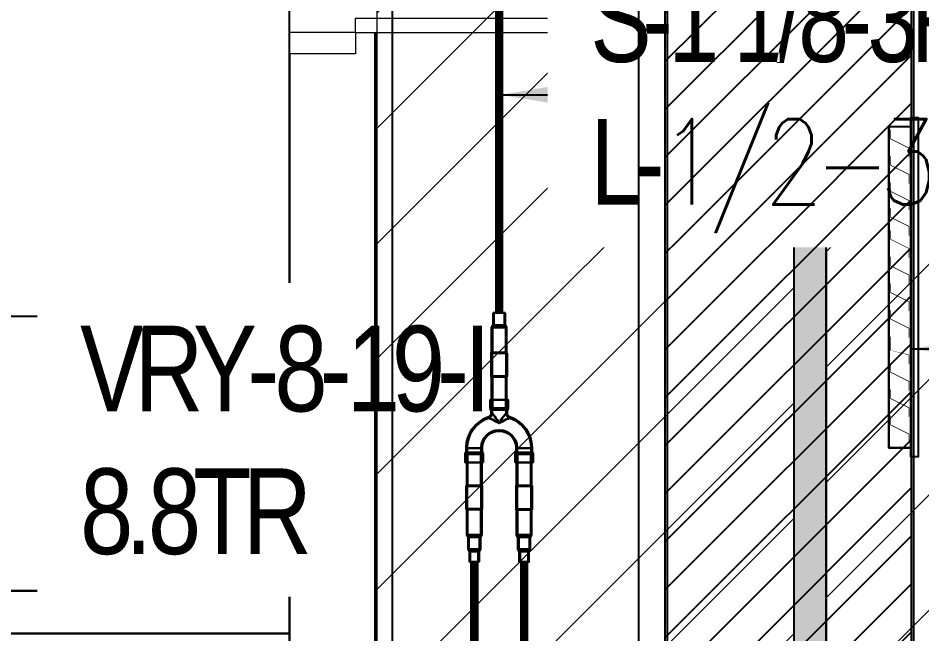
# Model space of a CAD drawing. Header units: millimetres. Extents: x 148480 to 578986, y 39883 to 155062.
# Drawn here: x 248554 to 250666, y 116682 to 118121 of the extents above; entities that cross this region are included whole.
import ezdxf

# ---------------------------------------------------------------- set-up
doc = ezdxf.new("R2010")
doc.units = ezdxf.units.MM
doc.linetypes.add('CONTINOUS', pattern=[0])
for name, color, linetype, lineweight in [('A-DOOR', 31, 'Continuous', 5), ('A-ELE-0.15', 252, 'Continuous', 0), ('I-PART-GYP', 6, 'Continuous', 30), ('KDBS-SIDE THROW GRILLE', 1, 'Continuous', 18), ('M HVAC GRILLE', 6, 'Continuous', 13), ('P-PIPE-IDEN', 7, 'Continuous', 9), ('vrv text', 90, 'Continuous', 30)]:
    doc.layers.add(name, color=color, linetype=linetype, lineweight=lineweight)
for name, color, linetype in [('CONC-WALL', 1, 'Continuous'), ('HATCH', 8, 'Continuous'), ('Hatch 01_UC', 7, 'Continuous'), ('I - MODULAR', 44, 'Continuous'), ('Layer4', 6, 'Continuous'), ('M-HVAC ELLIPTICAL DUCT', 6, 'Continuous'), ('M-HVAC VRV PIPE', 4, 'Continuous'), ('M-HVAC-GRIL', 6, 'Continuous'), ('M-HVAC-SUPP', 4, 'Continuous'), ('M-HVAC-SUPPLY AIR DUCT', 4, 'Continuous'), ('M-HVAC-TEXT', 7, 'Continuous'), ('PCE-HVACTEXT', 7, 'Continuous')]:
    doc.layers.add(name, color=color, linetype=linetype)
doc.layers.add('LinearLight', color=7, linetype='Continuous', lineweight=5, true_color=0xb41f08)
doc.styles.add('Arial_2', font='arial.ttf', dxfattribs={"height": 75})
doc.styles.add('ROMAND', font='romand__.ttf')
doc.styles.add('romans', font='stylu.ttf', dxfattribs={"height": 125})
doc.styles.add('rs', font='romans.shx', dxfattribs={"width": 0.75})
doc.dimstyles.new('GLAZ ALU', dxfattribs={"dimscale": 100, "dimtxt": 2, "dimasz": 1.399999999999999, "dimexe": 0.8, "dimexo": 0.8, "dimgap": 0.75, "dimtad": 1, "dimdec": 0, "dimzin": 0, "dimdsep": 46, "dimtxsty": 'rs', "dimcen": 0.09, "dimclrd": 8, "dimclre": 8, "dimclrt": 2, "dimadec": 0, "dimazin": 0, "dimtfac": 1, "dimtdec": 0, "dimtmove": 0, "dimatfit": 3, "dimfxl": 1, "dimtolj": 1, "dimtzin": 0, "dimarcsym": 0})
doc.dimstyles.new('Vayucon', dxfattribs={"dimtxt": 200, "dimasz": 150, "dimexe": 0, "dimexo": 0, "dimgap": 9e-05, "dimtad": 1, "dimdec": 0, "dimrnd": 5, "dimzin": 0, "dimdsep": 46, "dimtxsty": 'ROMAND', "dimcen": 90, "dimclrd": 42, "dimclre": 8, "dimclrt": 7, "dimadec": 0, "dimazin": 0, "dimtfac": 1, "dimtdec": 0, "dimtofl": 0, "dimtmove": 1, "dimatfit": 0, "dimfxl": 1, "dimtolj": 1, "dimtzin": 0, "dimarcsym": 0})

# ---------------------------------------------------------------- blocks, each defined once
blk = doc.blocks.new('GFC1')
at = {"layer": 'A-DOOR', "color": 8}
for p, q in [((321975.140777654, 119073.309793852), (321975.140777654, 119106.643127185)), ((321975.140777654, 119106.643127185), (322775.140777654, 119106.643127185)), ((322775.140777654, 119073.309793852), (322775.140777654, 119106.643127185)), ((321975.140777654, 119073.309793852), (322775.140777654, 119073.309793852))]:
    blk.add_line(p, q, dxfattribs=at)
at = {"layer": 'A-ELE-0.15', "color": 8}
for p, q in [((321820.9185554316, 119073.309793852), (321820.9185554316, 119023.3097938517)), ((321975.140777654, 119073.309793852), (321820.9185554316, 119073.309793852)), ((321975.140777654, 119073.309793852), (321975.140777654, 119023.3097938517)), ((321975.140777654, 119023.3097938517), (321820.9185554316, 119023.3097938517))]:
    blk.add_line(p, q, dxfattribs=at)
at = {"layer": 'CONC-WALL', "color": 8, "linetype": 'Continuous', "lineweight": 30}
for points in [[(322020.9185554316, 113396.2401322828), (322020.9185554316, 119073.3097938521)], [(321820.9185554316, 119023.3097938519), (321820.9185554316, 113396.2401322828)]]:
    blk.add_lwpolyline(points, dxfattribs=at)
at = {"layer": 'I - MODULAR', "color": 8, "linetype": 'Continuous'}
blk.add_line((321820.9185554316, 119023.3097938518), (321820.9185554315, 120773.3097938516), dxfattribs=at)
blk.add_lwpolyline([(321820.9185554316, 117768.459722596), (315247.4373575149, 117768.459722596), (315247.4373575149, 118409.8906047573), (321820.9185554316, 118409.8906047573)], close=True, dxfattribs=at)
at = {"layer": 'I-PART-GYP', "color": 8, "linetype": 'CONTINOUS'}
blk.add_lwpolyline([(315325.9185554367, 117668.459722596), (321820.9185554316, 117668.459722596), (321820.9185554316, 117768.459722596), (315225.9185554367, 117768.459722596), (315225.9185554367, 117668.459722596)], dxfattribs=at)
blk = doc.blocks.new('celling')
at = {"layer": 'HATCH'}
h = blk.add_hatch(color=8, dxfattribs=at)
h.dxf.hatch_style = 1
edge = h.paths.add_edge_path(flags=16)
edge.add_line((332843.9999085564, 71504.14210833993), (332843.9999085564, 62144.55877500577))
edge.add_ellipse((333593.9999085564, 62144.55877500577), major_axis=(750, 0), ratio=1, start_angle=180.0000000000017, end_angle=270)
edge.add_line((333593.9999085564, 61394.55877500575), (337293.6613668922, 61394.55877500575))
edge.add_ellipse((337293.6613668922, 62144.55877500577), major_axis=(750.0000000000218, 0), ratio=1, start_angle=270.0000000000044, end_angle=359.9999999999984)
edge.add_line((338043.6613668922, 62144.55877500577), (338043.6613668922, 71504.14210833996))
edge.add_ellipse((337293.6613668922, 71504.14210833996), major_axis=(750.0000000000582, 0), ratio=1, start_angle=0, end_angle=89.99999999999555)
edge.add_line((337293.6613668922, 72254.14210833999), (333593.9999085564, 72254.14210833996))
edge.add_ellipse((333593.9999085564, 71504.14210833995), major_axis=(750.0000000000146, 0), ratio=1, start_angle=90, end_angle=179.9999999999989)
edge = h.paths.add_edge_path()
edge.add_line((332768.9999085564, 71504.14210833996), (332768.9999085564, 62144.55877500575))
edge.add_ellipse((333593.9999085563, 62144.55877500574), major_axis=(824.9999999999417, 0), ratio=1, start_angle=180.000000000001, end_angle=269.9999999999959)
edge.add_line((333593.9999085564, 61319.55877500575), (337293.6613668922, 61319.55877500575))
edge.add_ellipse((337293.6613668923, 62144.55877500574), major_axis=(824.9999999999927, 0), ratio=1, start_angle=269.9999999999959, end_angle=360)
edge.add_line((338118.6613668922, 62144.55877500575), (338118.6613668922, 71504.14210833996))
edge.add_ellipse((337293.6613668922, 71504.14210833996), major_axis=(825, 0), ratio=1, start_angle=0, end_angle=90)
edge.add_line((337293.6613668922, 72329.14210833999), (333593.9999085564, 72329.14210833996))
edge.add_ellipse((333593.9999085563, 71504.14210833996), major_axis=(825, 0), ratio=1, start_angle=90, end_angle=180)
at = {"layer": 'Hatch 01_UC', "linetype": 'Continuous', "lineweight": 0, "transparency": 33554597}
h = blk.add_hatch(dxfattribs=at)
h.set_pattern_fill('ANSI31', color=8, scale=60, angle=180)
h.set_pattern_definition([(225, (368922.3389865576, 87872.28083785236), (134.7038418160373, -134.7038418160373), [])])
edge = h.paths.add_edge_path(flags=16)
edge.add_line((332768.9999085564, 71504.14210833996), (332768.9999085564, 62144.55877500575))
edge.add_ellipse((333593.9999085563, 62144.55877500574), major_axis=(824.9999999999417, 0), ratio=1, start_angle=180.000000000001, end_angle=269.9999999999959)
edge.add_line((333593.9999085564, 61319.55877500575), (337293.6613668922, 61319.55877500575))
edge.add_ellipse((337293.6613668923, 62144.55877500574), major_axis=(824.9999999999927, 0), ratio=1, start_angle=269.9999999999959, end_angle=360)
edge.add_line((338118.6613668922, 62144.55877500575), (338118.6613668922, 71504.14210833996))
edge.add_ellipse((337293.6613668922, 71504.14210833996), major_axis=(825, 0), ratio=1, start_angle=0, end_angle=90)
edge.add_line((337293.6613668922, 72329.14210833999), (333593.9999085564, 72329.14210833996))
edge.add_ellipse((333593.9999085563, 71504.14210833996), major_axis=(825, 0), ratio=1, start_angle=90, end_angle=180)
h.paths.add_polyline_path([(338525.9434929665, 73284.14210833953), (331793.9999085555, 73284.14210834046), (331793.9999085565, 66987.35173397203), (331793.9999085565, 60362.05877500576), (338762.7499085601, 60362.05877500576), (338762.7499085601, 60894.55877500575), (339095.2499085601, 60894.55877500575), (339095.2499085601, 69869.14210834005), (338533.9999085592, 69869.14210834005), (338533.9999085592, 70934.14210834005), (339093.6613668871, 70934.14210834005), (339093.6613668871, 73284.14210833999)])
h = blk.add_hatch(dxfattribs=at)
h.set_pattern_fill('ANSI31', color=8, scale=60, angle=180)
h.set_pattern_definition([(225, (-25813.69750138087, -9.313225746154785e-10), (134.7038418160373, -134.7038418160373), [])])
edge = h.paths.add_edge_path(flags=16)
edge.add_line((333093.9999085564, 71504.14210833996), (333093.9999085564, 62144.55877500577))
edge.add_ellipse((333593.9999085564, 62144.55877500576), major_axis=(500, 0), ratio=1, start_angle=180.0000000000017, end_angle=270)
edge.add_line((333593.9999085564, 61644.55877500575), (337293.6613668922, 61644.55877500575))
edge.add_ellipse((337293.6613668922, 62144.55877500576), major_axis=(500.0000000000146, 0), ratio=1, start_angle=270, end_angle=359.9999999999984)
edge.add_line((337793.6613668922, 62144.55877500577), (337793.6613668922, 71504.14210833995))
edge.add_ellipse((337293.6613668922, 71504.14210833995), major_axis=(500, 0), ratio=1, start_angle=1.679332871812737e-12, end_angle=89.99999999999335)
edge.add_line((337293.6613668922, 72004.14210833996), (333593.9999085564, 72004.14210833996))
edge.add_ellipse((333593.9999085564, 71504.14210833995), major_axis=(500.0000000000146, 0), ratio=1, start_angle=90, end_angle=179.9999999999983)
edge = h.paths.add_edge_path()
edge.add_line((332843.9999085564, 71504.14210833993), (332843.9999085564, 62144.55877500577))
edge.add_ellipse((333593.9999085564, 62144.55877500577), major_axis=(750, 0), ratio=1, start_angle=180.0000000000017, end_angle=270)
edge.add_line((333593.9999085564, 61394.55877500575), (337293.6613668922, 61394.55877500575))
edge.add_ellipse((337293.6613668922, 62144.55877500577), major_axis=(750.0000000000218, 0), ratio=1, start_angle=270.0000000000044, end_angle=359.9999999999984)
edge.add_line((338043.6613668922, 62144.55877500577), (338043.6613668922, 71504.14210833996))
edge.add_ellipse((337293.6613668922, 71504.14210833996), major_axis=(750.0000000000582, 0), ratio=1, start_angle=0, end_angle=89.99999999999555)
edge.add_line((337293.6613668922, 72254.14210833999), (333593.9999085564, 72254.14210833996))
edge.add_ellipse((333593.9999085564, 71504.14210833995), major_axis=(750.0000000000146, 0), ratio=1, start_angle=90, end_angle=179.9999999999989)
at = {"layer": 'Hatch 01_UC', "color": 8, "linetype": 'Continuous', "lineweight": 0}
blk.add_lwpolyline([(331793.9999085565, 60362.05877500576), (339095.249908555, 60362.05877500576), (339095.249908555, 73284.14210833906), (331793.9999085565, 73284.14210833906)], close=True, dxfattribs=at)
at = {"layer": 'LinearLight', "color": 8, "const_width": 5}
for points in [[(333593.9999085564, 72329.14210833996, 0.4142135623730951), (332768.9999085564, 71504.14210833996), (332768.9999085564, 62144.55877500575, 0.4142135623730951), (333593.9999085564, 61319.55877500575), (337293.6613668922, 61319.55877500575, 0.4142135623730951), (338118.6613668922, 62144.55877500575), (338118.6613668922, 71504.14210833996, 0.4142135623730945), (337293.6613668922, 72329.14210833999)], [(333593.9999085564, 72254.14210833996, 0.414213562373095), (332843.9999085564, 71504.14210833996), (332843.9999085564, 62144.55877500575, 0.414213562373095), (333593.9999085564, 61394.55877500575), (337293.6613668922, 61394.55877500575, 0.414213562373095), (338043.6613668922, 62144.55877500575), (338043.6613668922, 71504.14210833996, 0.4142135623730943), (337293.6613668922, 72254.14210833999)]]:
    blk.add_lwpolyline(points, format="xyb", close=True, dxfattribs=at)
blk = doc.blocks.new('zw$4E06')
at = {"layer": 'vrv text'}
for points in [[(-121.1292252312414, 47.06646942463703), (-125.1931513256859, 47.06646942463703, 0.2197649561479187), (-200.2095443751896, 8.62520030559972), (-201.287764719862, 7.173793107038364), (-202.5732485997723, 5.515052066883072), (-203.6928794676205, 4.022234345320612), (-204.7710998123512, 2.363493305165321, 0.04281507500681634), (-212.3183609991684, -11.40406435914338), (-213.2306580253062, -13.06280539929867), (-213.9771020394401, -14.88739945157431), (-214.7235460534575, -16.91932734567672), (-215.4699900675332, -18.74399170442484), (-216.0090299333679, -20.61006658617407), (-216.1749532519607, -21.14917675848119), (-216.5481401057332, -21.89555046614259), (-216.7554739474435, -22.43466063844971), (-217.1287311076885, -22.97377081075683), (-217.2945841198089, -23.55429150629789), (-218.414214987657, -25.17155171674676), (-218.7459913182538, -25.54480887716636), (-219.1191781720845, -26.12532957270741), (-219.6997691740398, -26.49858673289418), (-220.2388090398745, -27.03762659872882), (-220.4047323584673, -27.41088375891559), (-220.9852530539501, -27.78407061286271), (-221.5243632263155, -28.32318078516982), (-222.0634030921501, -28.48903379729018), (-222.4366602524533, -28.86229095747694), (-222.9757704247604, -29.23547781119123), (-223.5562911203015, -29.40133082331158)], [(-121.1292252312414, 50.17661766335368), (-123.3684869669378, 50.17661766335368, 0.3095989983483865), (-218.414214987657, -17.66577135981061), (-219.1191781720845, -19.49036541208625)], [(-121.1292252312414, 3.649047491606325), (-124.0735204578377, 3.649047491606325, 0.3920743641438494), (-177.9410179747501, -51.83571023587137), (-178.1483518164605, -53.32859826390631), (-177.9410179747501, -54.61415245058015, 0.3933277735927748), (-124.0735204578377, -110.098910177825), (-121.1292252312414, -110.098910177825)], [(-121.1292252312414, 0.5388992528896779), (-122.6221132593928, 0.5388992528896779), (-123.9075971393031, 0.3730462407693267, 0.3907644680820316), (-174.9967227481538, -51.83578054234385), (-174.9967227481538, -54.61415245058015, 0.3902980400229222), (-123.9075971393031, -106.9887970923446), (-121.1292252312414, -106.9887970923446)], [(-231.4353286378318, -31.64059255900793), (-231.0621417840011, -31.80644557112828, 0.0218444935713863), (-210.120509786706, -47.06689126370475), (-199.6290236797067, -53.32859826390631), (-205.3516908143065, -43.00296516902745)], [(-205.3516205077758, -63.6127505293116), (-199.6290236797067, -53.32859826390631), (-209.9546567745856, -59.75619342993014, 0.03042993373541073), (-231.0620714775287, -74.80923497397453), (-231.4353286378318, -75.01660396903753)], [(-121.1292252312414, -153.682325735921), (-123.1611531252274, -153.682325735921, -0.3081387915915271), (-215.4699197610607, -87.87189976032823), (-216.0090299333679, -86.04727055481635), (-216.17488294543, -85.30082654068246), (-216.5481401057332, -84.92763968696818), (-216.7554739474435, -84.18119567283429), (-217.0871799715678, -83.64208550052717), (-217.2945841198089, -83.1030104814563), (-217.6677709735814, -82.56393546215259), (-218.0409578273539, -81.98334446037188), (-218.414214987657, -81.6101576066576), (-218.7459210117813, -81.07104743411765), (-219.1191781720845, -80.53197241504677), (-219.6996988675673, -80.15875040809624), (-220.2388090398745, -79.78552840114571), (-220.4046620519366, -79.246453381842), (-220.9852530539501, -78.66589753306471), (-221.5243632263155, -78.50000936794095), (-222.0634030921501, -78.12678736099042), (-222.4366602524533, -77.58771234168671, 0.1129156694888799), (-230.1497744513908, -75.18252728739753), (-230.7303654534044, -75.01667427527718), (-231.4353286378318, -75.01667427527718)], [(-121.1292252312414, -156.7924739746377), (-123.3684869669378, -156.7924739746377, -0.3079177843039662), (-218.414214987657, -88.9915306281764), (-219.1191781720845, -87.12545574642718), (-219.1191781720845, -86.58638072712347), (-219.3265120137949, -86.04727055481635), (-219.6997691740398, -85.67404854786582), (-219.865622186102, -85.13497352856211), (-220.2388090398745, -84.76175152161159), (-220.2388090398745, -84.18119567283429), (-220.6120662001777, -83.84945449559018), (-220.9852530539501, -83.47623248840682), (-221.1511060660123, -82.89567663962953), (-221.5243632263155, -82.72978847427294), (-221.897550080088, -82.19071345543489), (-222.2708072403329, -81.81749144825153), (-222.6025132645154, -81.6101576066576), (-222.9757704247604, -81.27841642918065), (-223.3489572785911, -80.9051944219973), (-223.7221441323054, -80.69786058040336), (-224.2612543047289, -80.32463857322), (-224.6345114649739, -79.9514165665023), (-225.2150321604568, -79.78552840114571), (-225.3808851725771, -79.61967538902536), (-225.9199953448842, -79.41230639396235), (-226.5005863468978, -79.246453381842), (-226.832292371022, -79.03911954024807), (-227.4128833730356, -78.66589753306471), (-228.4910334112355, -78.66589753306471), (-228.8642905714805, -78.50000936794095), (-229.4448112669634, -78.3341563558206), (-230.3571082931012, -78.3341563558206), (-230.8962184654665, -78.12678736099042), (-231.4353286378318, -78.12678736099042)]]:
    blk.add_lwpolyline(points, format="xyb", dxfattribs=at)
for points in [[(-178.8535962268361, 28.86186911840923), (-181.0928579624742, 31.22557334322482)], [(-173.006556909706, 32.51112752966583), (-175.2044081222848, 34.75038926536217)], [(-167.1180367630441, 36.03594345157035), (-169.3158879756229, 38.23379466426559)], [(-160.6904064439586, 38.77283453010023), (-163.0541106685996, 41.34387259627692)], [(-153.8895892711589, 41.71712975669652), (-156.2532934957417, 43.91498096939176)], [(-146.715514938056, 43.7490576505661), (-149.0792191626388, 46.32009571697563)], [(-138.960919909412, 45.40779869072139), (-141.5734388054116, 48.14468976925127)], [(-130.542842526047, 46.48594872909598), (-133.4456569229951, 49.43024395569228)], [(-121.7100271527306, 47.06653973087668), (-124.8201753913891, 50.17668796959333)], [(-76.46801116742427, 50.17682858277112), (-76.46801116742427, 53.28697682125494), (-103.6713501652703, 53.28697682125494), (-109.0207601396833, 50.17682858277112), (-121.1295767637203, 50.17682858277112)], [(-102.75898283266, 50.17682858277112), (-108.1083928070148, 47.06668034405448), (-121.1295064571896, 47.06668034405448)], [(-121.1294361507171, 3.483264785958454), (-121.1294361507171, 47.066610037582)], [(-112.1309083783417, 47.066610037582), (-115.2825374466483, 50.17675827606581)], [(-108.1083928070148, 3.483264785958454), (-108.1083928070148, 47.066610037582)], [(-104.7909810331766, 49.05712740845047), (-106.9888322456391, 51.29638914414681)], [(-102.9664572873735, 1.658741040155292), (-102.9664572873735, 48.51808754261583)], [(-102.7591234456631, 47.23253335617483), (-102.7591234456631, 0.1658530121203512)], [(-102.7591234456631, 45.40793930389918), (-102.7591234456631, 2.736891078529879)], [(-76.46801116742427, 0.373116547241807), (-76.46801116742427, 50.17675827606581), (-102.75898283266, 50.17675827606581), (-102.75898283266, 0.373116547241807)], [(-102.7587016067118, 50.17668796959333), (-102.7587016067118, 39.68520186259411)], [(-102.5929892076529, 48.35223453049548), (-4.976223120640498, 48.35223453049548), (-2.571038066351321, 50.01097557065077), (0, 50.01097557065077)], [(0.1658530120039359, 47.23260366241448), (-1.824664358748123, 47.23260366241448), (-4.22977910656482, 45.9470494762063), (-102.5929892076529, 45.9470494762063)], [(-4.22977910656482, 45.9470494762063), (-4.22977910656482, 4.22977910656482), (-102.5929892076529, 4.22977910656482)], [(-102.5929189011804, 1.451407198328525), (-102.5929189011804, 48.35223453049548)], [(-96.49727583216736, 50.17675827606581), (-99.64890490053222, 53.28690651478246)], [(-87.12542059301632, 50.17675827606581), (-90.27704966132296, 53.28690651478246)], [(-77.75356535386527, 50.17675827606581), (-80.90519442217192, 53.28690651478246)], [(-76.46772994147614, 50.17668796959333), (-76.46772994147614, 39.68520186259411)], [(-25.54452765121823, 45.9470494762063), (-33.25764185021399, 45.9470494762063)], [(-1.824594052275643, 47.23260366241448), (-1.824594052275643, 2.736961384769529), (0, 2.736961384769529)], [(151.4842636038084, 48.35230483696796), (72.77713131374912, 48.35230483696796), (70.2060932473978, 50.01104587712325), (-0.9122970261378214, 50.01104587712325)], [(0, 47.23267396911979), (69.66698307509068, 47.23267396911979), (71.8648342876113, 45.94711978267878), (150.7378195897909, 45.94711978267878), (157.9118236164213, 41.55148766399361), (196.1457588936319, 41.55148766399361), (203.3198332267348, 37.69489541137591), (203.3198332267348, 12.68940762593411), (196.1457588936319, 8.45962851936929), (157.9118236164213, 8.45962851936929), (150.7377492833184, 4.2298494130373), (71.86476398108061, 4.2298494130373), (69.66691276856, 2.736961384769529)], [(69.66684246208752, 47.23267396911979), (69.66684246208752, 2.737031691242009)], [(70.2060932473978, 7.030647248029709e-05), (72.77713131374912, 1.451477505033836), (151.4842636038084, 1.451477505033836), (158.6583379369695, 5.681256611598656), (196.1457588936319, 5.681256611598656), (203.3198332267348, 9.911035717930645), (235.8725821989356, 9.911035717930645), (235.8725821989356, 40.26593347755261), (203.3198332267348, 40.26593347755261), (196.1457588936319, 44.28837874252349)], [(71.86469367460813, 45.94711978267878), (71.86469367460813, 4.2298494130373)], [(93.38670575449942, 45.94711978267878), (101.0998199534952, 45.94711978267878)], [(150.7378195897909, 45.9470494762063), (150.7378195897909, 4.22977910656482)], [(158.6583379369695, 44.28830843605101), (151.4842636038084, 48.35223453049548)], [(157.9118236164213, 41.55141735775396), (157.9118236164213, 8.45955821312964)], [(196.1456182806869, 44.28837874252349), (158.6581973239663, 44.28837874252349)], [(196.1457588936319, 41.55141735775396), (196.1457588936319, 8.45955821312964)], [(203.3198332267348, 37.69489541137591), (235.8725821989356, 37.69489541137591)], [(-206.2642690663924, -0.2074744545388967), (-208.6694541206816, 2.031787280924618)], [(-202.4076768136583, 5.515192680060863), (-204.6055280261789, 7.713043892290443)], [(-198.3437507192139, 10.65726881264709), (-200.5830124549102, 13.06245386693627)], [(-193.9481186006451, 15.79934494523332), (-195.9800464946311, 17.83127283910289)], [(-189.1792293217732, 20.40231090551242), (-191.3770805342938, 22.8074959598016)], [(-184.0371531891287, 24.79794302396476), (-186.4008574137115, 27.20312807825394)], [(-130.5427722195745, -0.5391804787795991), (-133.2796632979298, 2.19771059951745)], [(-122.0832140065031, 0.373116547241807), (-125.0275092330994, 3.483264785958454)], [(-121.1295767637203, 3.483264785958454), (-108.1084631135454, 3.483264785958454), (-102.7590531391324, 0.373116547241807), (-76.46808147395495, 0.373116547241807), (-76.46808147395495, -2.778442214475945), (-103.6713501652703, -2.778442214475945), (-109.0207601396833, 0.373116547241807), (-121.1295767637203, 0.373116547241807)], [(-112.7114290738245, 0.373116547241807), (-115.821577312483, 3.483264785958454)], [(-100.0220917542465, -2.778442214475945), (-103.8786840070388, 0.9122267195489258)], [(0, 0), (-2.571038066351321, 0), (-4.976223120640498, 1.451407198328525), (-102.5929892076529, 1.451407198328525)], [(-90.8160895271576, -2.778442214475945), (-93.92623776587425, 0.3731868537142873)], [(-81.2369004462962, -2.778442214475945), (-84.38852951460285, 0.3731868537142873)], [(-25.54452765121823, 4.22977910656482), (-33.25764185021399, 4.22977910656482)], [(-4.22977910656482, 4.22977910656482), (-1.824594052275643, 2.736891078529879)], [(69.66698307509068, 2.736961384769529), (-0.7464440141338855, 2.736961384769529)], [(-7.0306530687958e-05, 7.030647248029709e-05), (70.20602294092532, 7.030647248029709e-05)], [(93.38670575449942, 4.2298494130373), (101.0998199534952, 4.2298494130373)], [(203.3198332267348, 12.68940762593411), (235.8725821989356, 12.68940762593411)], [(-422.0659651579917, -29.77430675784126), (-419.4948567852261, -28.3228995592799)], [(-419.4948567852261, -28.32296986575238), (-348.3764665116323, -28.32296986575238)], [(-246.6959149431786, -29.77430675784126), (-344.312681030191, -29.77430675784126), (-346.8837190965423, -28.3228995592799), (-349.2889041507733, -28.3228995592799)], [(-240.6416120908689, -28.48889318434522), (-246.1569453838165, -25.17141110403463), (-273.1943610630697, -25.17141110403463), (-273.1943610630697, -28.48889318434522), (-246.903389397834, -28.48889318434522), (-241.5539794234792, -31.64052225253545)], [(-272.0747301952797, -28.48889318434522), (-273.1943610630697, -27.41074314620346)], [(-262.7028749560704, -28.48889318434522), (-265.8130231947871, -25.17141110403463)], [(-253.123685875209, -28.48889318434522), (-256.4411679555778, -25.17141110403463)], [(-240.8075354094617, -31.64052225253545), (-247.0692424099543, -25.17141110403463)], [(-246.9034597043646, -75.55557352839969), (-246.9034597043646, -28.32296986575238), (-246.9034597043646, -75.55553837516345)], [(-231.4353286378318, -28.48903379729018), (-229.7765875976183, -28.48903379729018), (-229.4448112669634, -28.32318078516982), (-228.8642905714805, -28.32318078516982), (-228.4910334112355, -28.11584694357589), (-227.7860702268081, -27.94992362498306), (-227.4128833730356, -27.78407061286271), (-226.8323626774945, -27.57673677103594), (-226.5005863468978, -27.41088375891559), (-225.9199953448842, -27.41088375891559), (-225.3809554790496, -27.03762659872882), (-225.2150321604568, -26.83029275713488), (-224.6345114649739, -26.4985164264217), (-224.2612543047289, -26.29118258482777), (-223.7222144388361, -26.12532957270741), (-222.9757704247604, -25.37888555857353), (-222.6025132645154, -25.17155171674676), (-222.2708072403329, -24.63244154467247), (-221.897550080088, -24.25925469072536), (-221.5243632263155, -24.09340167860501), (-221.151176372543, -23.55429150629789), (-220.9852530539501, -23.1811046525836), (-220.6120662001777, -22.80784749239683), (-220.2388793464052, -22.26873731985688), (-220.2388793464052, -22.06140347826295), (-219.865622186102, -21.52236361219548), (-219.6997691740398, -21.14910645224154), (-219.3265120137949, -20.60999627970159), (-219.1191781720845, -20.02947558416054), (-219.1191781720845, -19.65621842397377)], [(-223.9298295065528, -29.60859435843304), (-226.1276807190734, -27.41074314620346)], [(-218.580419532198, -25.37881525210105), (-220.985604586429, -23.18096403963864)], [(-215.4702712934813, -18.95118493307382), (-218.0413093598327, -16.75333372061141)], [(-216.0090299333679, -20.98318313341588), (-216.0090299333679, -20.60999627970159)], [(-212.8992332271882, -12.52355461404659), (-215.0970844397089, -10.11836955975741)], [(-209.7476041588234, -6.261847613379359), (-211.9454553714022, -3.856662559090182)], [(-168.7767074967269, -28.32296986575238), (-170.9745587093057, -25.91778481146321)], [(-165.0859682561131, -22.43444971903227), (-167.4911533103441, -20.23659850656986)], [(-160.8561891496065, -17.29237358621322), (-163.2613742038375, -15.09452237398364)], [(-156.2532231892692, -12.68940762616694), (-158.2851510832552, -10.4915564134717)], [(-150.7378898963798, -8.45962851960212), (-153.1430749506108, -6.261777306906879)], [(-144.6835167375975, -5.142146439291537), (-147.0887017918285, -2.778442214475945)], [(-138.2558864185121, -2.405255360761657), (-140.6195906430949, -7.030647248029709e-05)], [(-500.1925064461539, -74.10409602336586), (-500.1925064461539, -32.34534482401796), (-507.3665807792568, -36.78245777217671), (-545.4345927379327, -36.78245777217671), (-545.4345927379327, -34.00408586417325)], [(-545.4345927379327, -34.00415617064573), (-507.9471717812703, -34.00415617064573)], [(-545.4345927379327, -36.78245777217671), (-545.4345927379327, -69.8742817635648)], [(-507.9471717812703, -34.00408586417325), (-500.7730974481092, -29.77430675784126)], [(-507.3665807792568, -36.78245777217671), (-507.3665807792568, -69.8742817635648)], [(-500.7730974481092, -29.77437706431374), (-422.0659651579917, -29.77437706431374)], [(-349.2887635377701, -31.05986094404943), (-418.9557466128608, -31.05986094404943), (-421.3609316670918, -32.34541513049044), (-500.1925064461539, -32.34541513049044)], [(-442.6756099052727, -32.34534482401796), (-450.388794410741, -32.34534482401796)], [(-421.3609316670918, -32.34541513049044), (-421.3609316670918, -74.10416632983834), (-418.9557466128608, -75.55557352839969)], [(-418.9557466128608, -31.05986094404943), (-418.9557466128608, -75.55550322192721), (-348.5423195236945, -75.55550322192721)], [(-349.4547571628354, -31.05986094404943), (-347.4642397920252, -31.05986094404943), (-345.2249780562706, -32.34541513049044), (-246.6959149431786, -32.34541513049044)], [(-347.4643100984977, -31.05979063757695), (-347.4643100984977, -75.55546806869097), (-349.2889041507733, -75.55546806869097)], [(-345.2249780562706, -32.34534482401796), (-345.2249780562706, -74.10409602336586), (-246.6959149431786, -74.10409602336586)], [(-323.7443061930826, -32.34534482401796), (-315.9897111644968, -32.34534482401796)], [(-273.1942204501247, -78.12664674781263), (-273.1942204501247, -28.48889318434522)], [(-273.1940798371797, -28.4889634908177), (-273.1940798371797, -41.01244779815897)], [(-246.9032487848308, -78.12664674781263), (-246.9032487848308, -28.48889318434522)], [(-246.9031081718858, -28.4889634908177), (-246.9031081718858, -41.01244779815897)], [(-246.6961258625961, -76.67513408954255), (-246.6961258625961, -29.77430675784126)], [(-246.6959852496511, -76.8409871016629), (-246.6959852496511, -29.77430675784126)], [(-241.5539091170067, -31.64052225253545), (-231.43560986378, -31.64052225253545)], [(-241.553838810476, -75.01649850932881), (-241.553838810476, -31.64052225253545)], [(-240.6416823973414, -28.48889318434522), (-231.4356801702525, -28.48889318434522)], [(-231.2697568517178, -31.64052225253545), (-234.3799050903763, -28.48889318434522)], [(-228.8642905714805, -31.43332902388647), (-229.6107345855562, -31.64066286548041), (-231.4353286378318, -31.64066286548041)], [(-174.4579641082673, -60.12930997717194), (-177.9412992006983, -56.64597488474101)], [(-174.8311509619816, -50.38423273083754), (-177.5680420403951, -47.60586082306691)], [(-173.711449787661, -42.09052753006108), (-176.2824878540123, -39.51948946365155)], [(-171.7209324168507, -34.75060018477961), (-174.0846366414917, -32.34541513049044)], [(-545.4345927379327, -72.61124314833432), (-545.4345927379327, -69.87431691680104)], [(-545.4345927379327, -69.87438722327352), (-507.3665807792568, -69.87438722327352), (-500.1925064461539, -74.10416632983834), (-421.361072280095, -74.10416632983834)], [(-507.9471717812703, -72.6113134548068), (-545.4345927379327, -72.6113134548068)], [(-500.7730974481092, -76.84102225489914), (-507.9471717812703, -72.61124314833432)], [(-422.0659651579917, -76.84109256137162), (-500.7730974481092, -76.84109256137162)], [(-442.6756099052727, -74.10409602336586), (-450.388794410741, -74.10409602336586)], [(-419.4948567852261, -78.12654128810391), (-422.0658245450468, -76.84102225489914)], [(-349.2887635377701, -78.12661159457639), (-419.4948567852261, -78.12661159457639)], [(-349.2889041507733, -78.1265061351005), (-346.8837190965423, -78.1265061351005)], [(-345.2249780562706, -74.10406087012962), (-347.4642397920252, -75.55546806869097)], [(-346.8837190965423, -78.12654128810391), (-344.312681030191, -76.84102225489914)], [(-344.312681030191, -76.8409871016629), (-246.6959149431786, -76.8409871016629)], [(-323.7443061930826, -74.10409602336586), (-315.9897111644968, -74.10409602336586)], [(-231.4356801702525, -75.01649850932881), (-241.5539794234792, -75.01649850932881), (-246.903389397834, -78.12664674781263), (-273.1944313696004, -78.12664674781263), (-273.1944313696004, -81.4440936751198), (-246.157015690289, -81.4440936751198), (-240.6416823973414, -78.12664674781263), (-231.4356801702525, -78.12664674781263)], [(-266.3936141967424, -81.4440936751198), (-269.2964285936905, -78.12661159457639)], [(-256.814425115881, -81.4440936751198), (-259.9245733545395, -78.12661159457639)], [(-247.44256987673, -81.4440936751198), (-250.5527181153884, -78.12661159457639)], [(-241.0149395576445, -78.49983360175975), (-243.2127907701652, -76.09464854723774)], [(-231.6430843184353, -78.12661159457639), (-234.9605663988623, -75.01646335585974)], [(-217.2950059587019, -83.26868772716261), (-223.3493791174842, -77.21427941531874)], [(-171.1404820278403, -72.98453546199016), (-176.1167051484226, -68.00831234152429)], [(-209.9550786135369, -99.81461729947478), (-216.5485619446845, -93.38702213368379)], [(-216.0090299333679, -86.04720024834387), (-216.0090299333679, -85.83986640674993)], [(-153.1432155636139, -100.3952083014883), (-168.0304040956544, -85.3006859277375)], [(-124.6543223792687, -110.0988047181163), (-127.9303236301057, -106.6154696256854)], [(-76.46808147395495, -106.9886916326359), (-76.46808147395495, -103.8785433939192), (-103.671420471801, -103.8785433939192), (-109.0208304461557, -106.9886916326359), (-121.1295767637203, -106.9886916326359)], [(-121.1295767637203, -153.6821499697398), (-121.1295767637203, -110.0988047181163), (-108.1084631135454, -110.0988047181163), (-102.7590531391324, -106.9886564796325), (-76.46808147395495, -106.9886564796325)], [(-115.0751332984073, -110.0988047181163), (-118.2267623667722, -106.9886564796325)], [(-106.6155047789216, -109.1865076918621), (-109.0206898331526, -106.9886916326359)], [(-108.1083225005423, -153.6821851229761), (-108.1083225005423, -110.0988398713525)], [(-102.9661057548947, -108.1083928069565), (-5.349339667882305, -108.1083928069565), (-2.944154613651335, -106.4496517668013), (-0.3731165473582223, -106.4496517668013)], [(-0.2072635352378711, -109.3939118401613), (-2.197780906106345, -109.3939118401613), (-4.602895653864834, -110.4720970315393), (-102.9661057548947, -110.4720970315393)], [(-102.9660354484222, -154.9677393091843), (-102.9660354484222, -108.1083928069565)], [(-4.602895653864834, -110.4720618783031), (-4.602895653864834, -152.3966660897713), (-102.9660354484222, -152.3966660897713)], [(-102.7591234456631, -156.7921927487478), (-102.7591234456631, -109.9328462462872)], [(-102.7589125261875, -156.7923333614599), (-102.7589125261875, -106.9887267858721)], [(-102.7587016067118, -106.9887619391084), (-102.7587016067118, -118.2267272134777)], [(-99.44143044576049, -106.9886564796325), (-102.385725672415, -103.878508240683)], [(-90.06957520666765, -106.9886564796325), (-93.2212042749743, -103.878508240683)], [(-80.53179664892377, -106.9886213261634), (-83.64194488758221, -103.8784730876796)], [(-76.46794086095178, -156.7923333614599), (-76.46794086095178, -106.9887267858721)], [(-76.46772994147614, -106.9887619391084), (-76.46772994147614, -118.2267272134777)], [(-26.12504834670108, -110.4720618783031), (-33.63082870392827, -110.4720618783031)], [(-2.197710599575657, -153.6822202762123), (-2.197710599575657, -109.3939118401613)], [(151.1110767500941, -108.1083225004841), (72.44542528956663, -108.1083225004841), (69.83290639362531, -106.4495814603288), (-1.285483879968524, -106.4495814603288)], [(-0.3731868538307026, -109.3938415336888), (69.29379622125998, -109.3938415336888), (71.4916474338388, -110.4720267252997), (150.3646327360184, -110.4720267252997)], [(69.29365560831502, -109.3938415336888), (69.29365560831502, -153.6821499697398)], [(71.49150682083564, -110.4720267252997), (71.49150682083564, -152.3966309365351)], [(93.01351890072692, -110.4720267252997), (100.7266330996645, -110.4720267252997)], [(150.3646327360184, -110.4720618783031), (150.3646327360184, -152.3966660897713)], [(150.3647030424909, -110.4720970315393), (157.5387773755938, -114.9092099799309), (195.7727126528043, -114.9092099799309), (202.9467869859072, -118.9316552446689), (202.9467869859072, -143.9371430298779), (195.7727126528043, -148.1669221364427)], [(158.285151083197, -112.1308029186912), (151.1110767500941, -108.1083576537203)], [(195.7724314268562, -112.1307677654549), (158.2850104701938, -112.1307677654549)], [(195.7727126528043, -112.1308380719274), (202.9467869859072, -116.1947290129028), (235.2921318099834, -116.1947290129028), (235.2921318099834, -146.5081810962874), (202.9467869859072, -146.5081810962874), (195.7727126528043, -150.7379602028523)], [(-183.290849787998, -136.2239233714063), (-204.0665584668168, -115.4482146925293)], [(157.5386367625906, -114.9091748264618), (157.5386367625906, -148.1668869832065)], [(195.7725720398594, -114.9091748264618), (195.7725720398594, -148.1668869832065)], [(202.9467869859072, -118.9316552446689), (235.2921318099834, -118.9316552446689)], [(-161.2296572293271, -148.9132606908679), (-167.6572875483544, -142.2782965300139)], [(-146.8815788695938, -153.5162618043832), (-151.4845448298729, -148.9132606908679)], [(-135.3118724178639, -155.879966028966), (-138.9611308288877, -152.0234089293517)], [(-124.8203863108647, -156.7922630552202), (-128.1378683912335, -153.3089279625565)], [(-109.0207601396833, -156.7922630552202), (-103.6713501652703, -159.9438569701742), (-76.46801116742427, -159.9438569701742), (-76.46801116742427, -156.7922630552202), (-102.7590531391324, -156.7922630552202), (-108.1084631135454, -153.6821148162708), (-121.1295767637203, -153.6821148162708)], [(-121.1295767637203, -156.7922982082237), (-109.0207601396833, -156.7922982082237)], [(-115.4485310716555, -156.7922630552202), (-118.39282629831, -153.6821148162708)], [(-102.7591937521938, -159.9438569701742), (-109.1868240711628, -153.6821148162708)], [(-5.349339667882305, -154.9677393091843), (-102.9661057548947, -154.9677393091843)], [(-93.38733851298457, -159.9438569701742), (-96.49748675164301, -156.7922630552202)], [(-84.01548327383352, -159.9438569701742), (-87.12563151249196, -156.7922630552202)], [(-76.46822208689991, -158.0777820881922), (-77.75377627334092, -156.7922630552202)], [(-26.12504834670108, -152.3966660897713), (-33.63082870392827, -152.3966660897713)], [(-2.944154613651335, -156.460627337452), (-5.349339667882305, -154.9677744624205)], [(-4.602895653864834, -152.3967012430076), (-2.197710599575657, -153.6822202762123), (-0.3731165473582223, -153.6822202762123)], [(-0.3731165473582223, -156.4605921842158), (-2.944154613651335, -156.4605921842158)], [(69.29379622125998, -153.6821851229761), (-1.119630867848173, -153.6821851229761)], [(-0.3732571603031829, -156.4605570309795), (69.83283608709462, -156.4605570309795)], [(195.7725720398594, -148.1668518299703), (157.5386367625906, -148.1668518299703), (150.3645624294877, -152.3966309365351), (71.49157712730812, -152.3966309365351), (69.2937259147875, -153.6821499697398)], [(69.83290639362531, -156.4605570309795), (72.44542528956663, -154.967704155948)], [(72.44542528956663, -154.9676690029446), (151.1110767500941, -154.9676690029446), (158.285151083197, -150.7378898963798), (195.7725720398594, -150.7378898963798)], [(93.01351890072692, -152.3966309365351), (100.7266330996645, -152.3966309365351)], [(202.9467869859072, -143.9371430298779), (235.2921318099834, -143.9371430298779)]]:
    blk.add_lwpolyline(points, dxfattribs=at)
for points in [[(-205.3516908143065, -43.00296516902745), (-209.5261387124774, -35.96486358926632), (-212.1939888167544, -28.17799788154662), (-216.0090299333679, -20.98318313341588)], [(-223.5562911203015, -29.40133082331158), (-225.1942917456618, -30.80900738458149), (-226.7263404892292, -30.61088369321078), (-228.8642905714805, -31.43332902388647)], [(-216.0090299333679, -85.83986640674993), (-212.4681138248416, -78.44003793108277), (-209.1322114438517, -70.9181222342886), (-205.3516205077758, -63.6127505293116)]]:
    blk.add_open_spline(points, degree=3, dxfattribs=at)
blk = doc.blocks.new('RAAAA')
at = {"linetype": 'Continuous', "ltscale": 1000}
for points in [[(363.3502270197496, -3.1432137e-09, 0), (363.4422060456127, -0.0159299550577998, 0), (363.7181430901401, -0.0637198820477352, 0), (364.1780382394791, -0.1433697463944554, 0), (364.8218913553283, -0.2548795742914081, 0), (365.6497025364079, -0.3982493301155045, 0), (366.6614717766643, -0.5734790414571762, 0), (367.8571990267374, -0.7805686946958303, 0), (369.2368843313307, -1.019518308341502, 0), (370.800527705811, -1.29032784642186, 0), (372.548129088711, -1.592997347353956, 0), (374.4796885345131, -1.927526794723235, 0), (376.5952059868723, -2.293916173512115, 0), (378.8946815072559, -2.692165509564802, 0), (381.3781150872819, -3.122274795197881, 0), (384.045506676659, -3.584244024823418, 0), (386.8968563312665, -4.078073198790661, 0), (389.932163991034, -4.603762332117184, 0), (393.1514297206886, -5.161311412579379, 0), (396.5546535076573, -5.750720418873242, 0), (400.1418353044426, -6.371989386272617, 0), (403.9129751627332, -7.025118298013692, 0), (407.8680730322376, -7.710107161430643, 0), (412.0071289613843, -8.426955960108897, 0), (416.3301429580895, -9.175664704525843, 0), (420.8371149189769, -9.95623342192266, 0), (420.8371149189769, -9.95623342192266, 0), (425.4524514768271, -10.64715723088011, 0), (430.1005588909608, -11.12693132087588, 0), (434.7814372973515, -11.39555565733462, 0), (439.4950866661964, -11.45303028915077, 0), (444.2415069267154, -11.29935517825652, 0), (449.0206981487571, -10.93453033897094, 0), (453.83266031323, -10.35855577513575, 0), (458.6773934331723, -9.571431490243413, 0), (463.5548974592238, -8.573157460894432, 0), (468.4651724724099, -7.363733723410405, 0), (473.408218444325, -5.943160244612953, 0), (478.3840353195556, -4.311437036027201, 0), (483.3926231446675, -2.468564090318976, 0), (488.4339819159356, -0.4145414385711776, 0), (493.5081116431391, 1.850630961125715, 0), (498.6150123188272, 4.326953077688813, 0), (503.7546839457935, 7.014424921246244, 0), (508.9271264774724, 9.913046506117096, 0), (514.1323399618268, 13.02281780994963, 0), (519.3703244356439, 16.34373884601518, 0), (524.6410798691213, 19.87580960802734, 0), (529.9446061570196, 23.61903010122478, 0), (535.2809034381062, 27.57340032421053, 0), (540.6499716709368, 31.73892027698457, 0), (546.0518108080141, 36.11558996024542, 0), (546.0518108080141, 36.11558996024542, 0), (551.5033782976678, 40.40606285934336, 0), (557.0216314746065, 44.3129924959503, 0), (562.6065703099594, 47.83637886552606, 0), (568.2581947850994, 50.97622194606811, 0), (573.9765050141142, 53.73252174176741, 0), (579.7615008889697, 56.10527828754857, 0), (585.6131824222392, 58.09449155442417, 0), (591.5315496395342, 59.70016154344192, 0), (597.5166025618091, 60.92228824901393, 0), (603.5683411317877, 61.76087169104722, 0), (609.6867653969674, 62.21591186709703, 0), (615.8718753615394, 62.28740876214579, 0), (622.1236710227095, 61.97536236641464, 0), (628.4421522845514, 61.27977271866985, 0), (634.8273192858322, 60.20063977909739, 0), (641.2791719487868, 58.73796358541586, 0), (647.7977103055454, 56.89174411003477, 0), (654.3829343058169, 54.66198134981095, 0), (661.0348440050147, 52.0486753428122, 0), (667.7534394040703, 49.05182603385765, 0), (674.5387204550208, 45.6714334700955, 0), (681.3906872477382, 41.90749761380721, 0), (688.3093396429903, 37.76001850445755, 0), (695.2946777339093, 33.22899609315209, 0), (702.3467015242204, 28.31443044031039, 0), (702.3467015242204, 28.31443044031039, 0), (709.2903608093036, 23.31021987483837, 0), (715.9506054315714, 18.51026280666701, 0), (722.3274353891611, 13.91455923928879, 0), (728.4208506457508, 9.523109151399693, 0), (734.2308512860907, 5.335912552778608, 0), (739.7574372706002, 1.35296946123708, 0), (745.0006085336207, -2.425720145227386, 0), (749.9603651948273, -6.000156254740431, 0), (754.6367071997374, -9.370338881271893, 0), (759.0296344873495, -12.53626801015343, 0), (763.139147110283, -15.4979436553549, 0), (766.9652450741268, -18.25536579836625, 0), (770.5079283909872, -20.80853444966487, 0), (773.7671970343217, -23.15744960331358, 0), (776.7430510194972, -25.30211128131487, 0), (779.4354902971535, -27.24251944175922, 0), (781.8445149608888, -28.97867412900087, 0), (783.9701249599457, -30.51057533326093, 0), (785.8123202584683, -31.83822301088367, 0), (787.371100931894, -32.96161723241676, 0), (788.6464669620618, -33.88075794337783, 0), (789.6384182679468, -34.59564515668899, 0), (790.3469549207947, -35.10627890238538, 0), (790.7720769094302, -35.41265913681128, 0), (790.9137842478231, -35.5147858823184, 0)], [(363.3502270197496, -3.1432137e-09, 0), (363.442206050735, -0.0450899703428149, 0), (363.7181430864148, -0.1803598914993927, 0), (364.1780382394791, -0.4058097624219954, 0), (364.8218913553283, -0.7214395778719336, 0), (365.6497025364079, -1.127249323530121, 0), (366.6614717766643, -1.623239042703061, 0), (367.8571990267374, -2.209408693481235, 0), (369.2368843313307, -2.885758303105831, 0), (370.800527705811, -3.652287854813038, 0), (372.548129088711, -4.508997344411909, 0), (374.4796885345131, -5.455886790063231, 0), (376.5952059915289, -6.492956176749429, 0), (378.8946815119126, -7.620205525425263, 0), (381.3781150872819, -8.837634793133475, 0), (384.045506676659, -10.14524403051473, 0), (386.8968563312665, -11.54303320229518, 0), (389.9321639947593, -13.03100234130397, 0), (393.1514297160321, -14.60915141925215, 0), (396.5546535076573, -16.27748042601161, 0), (400.1418353067711, -18.03598940314259, 0), (403.9129751627332, -19.88467830209993, 0), (407.8680730322376, -21.82354717107955, 0), (412.0071289679034, -23.85259597969707, 0), (416.3301429580895, -25.97182474087458, 0), (420.8371149189769, -28.18123343505431, 0), (420.8371149189769, -28.18123343505431, 0), (425.4524514768271, -30.30099723860621, 0), (430.1005588909608, -32.15129131812137, 0), (434.7814372973515, -33.73211567220278, 0), (439.4950866685247, -35.04347029665951, 0), (444.2415069281124, -36.085355194984, 0), (449.0206981487571, -36.85777036577929, 0), (453.83266031323, -37.36071579926647, 0), (458.6773934382945, -37.59419151744805, 0), (463.5548974592238, -37.55819750251248, 0), (468.4651724775322, -37.25273375166579, 0), (473.4082184433937, -36.677800264908, 0), (478.3840353195556, -35.83339706843253, 0), (483.3926231446675, -34.71952413674444, 0), (488.4339819159356, -33.33618147473317, 0), (493.5081116431391, -31.68336907890625, 0), (498.6150123127734, -29.76108695170842, 0), (503.7546839481218, -27.56933511409443, 0), (508.9271264774724, -25.10811354231555, 0), (514.1323399529792, -22.37742221960798, 0), (519.3703244407661, -19.37726119032595, 0), (524.6410798714496, -16.10763043316547, 0), (529.9446061570196, -12.56852993450593, 0), (535.2809034381062, -8.759959704824723, 0), (540.6499716755932, -4.681919758091679, 0), (546.0518108080141, -0.3344100876711309, 0), (546.0518108080141, -0.3344100876711309, 0), (551.5033782916144, 3.985222824267111, 0), (557.0216314718126, 7.979632466915063, 0), (562.6065703099594, 11.64881881827023, 0), (568.2581947897561, 14.9927818957949, 0), (573.9765050141142, 18.01152170961723, 0), (579.7615008917637, 20.70503825240303, 0), (585.613182418514, 23.07333150459454, 0), (591.5315496409312, 25.11640151124448, 0), (597.5166025618091, 26.83424822066445, 0), (603.5683411317877, 28.22687166114338, 0), (609.6867653969674, 29.29427183407824, 0), (615.8718753615394, 30.03644871327561, 0), (622.1236710227095, 30.45340233575553, 0), (628.4421522845514, 30.54513267986477, 0), (634.8273192909545, 30.31163976306562, 0), (641.2791719427332, 29.75292355462443, 0), (647.7977103046142, 28.86898407479748, 0), (654.3829343058169, 27.65982132952195, 0), (661.0348440026864, 26.12543531041592, 0), (667.7534394068643, 24.26582600281108, 0), (674.5387204550208, 22.0809934346471, 0), (681.3906872416846, 19.57093758392147, 0), (688.3093396429903, 16.73565848520957, 0), (695.2946777339093, 13.57515608193353, 0), (702.3467015242204, 10.08943041635211, 0), (702.3467015242204, 10.08943041635211, 0), (709.2903608093036, 6.514059860142879, 0), (715.9506054315714, 3.084622785681858, 0), (722.3274353891611, -0.1988807808374986, 0), (728.4208506457508, -3.336450860719196, 0), (734.2308512860907, -6.328087466186843, 0), (739.7574372631498, -9.173790556378663, 0), (745.0006085396744, -11.87356015015393, 0), (749.9603651929647, -14.42739626707043, 0), (754.6367071950807, -16.83529888687189, 0), (759.0296344873495, -19.0972680154955, 0), (763.139147110283, -21.21330366202164, 0), (766.9652450741268, -23.18340579536743, 0), (770.5079283867963, -25.00757444975898, 0), (773.7671970343217, -26.68580960598774, 0), (776.7430510194972, -28.21811127837282, 0), (779.4354903008788, -29.60447944700718, 0), (781.8445149608888, -30.84491413389333, 0), (783.970124962274, -31.93941531877499, 0), (785.8123202584683, -32.88798302819488, 0), (787.371100938879, -33.69061722687912, 0), (788.6464669657872, -34.34731794591062, 0), (789.6384182707407, -34.85808517027181, 0), (790.3469549235887, -35.22291890904308, 0), (790.7720769150183, -35.44181913323701, 0), (790.9137842478231, -35.5147858823184, 0)]]:
    blk.add_polyline3d(points, dxfattribs=at)
blk.add_solid([(373.4006197778508, 101.2500000956934), (0, 0), (373.4006197778508, -101.2500000848667)], dxfattribs=at)
blk = doc.blocks.new('600X200 SIDE THROW GRILLE')
at = {"layer": 'M-HVAC-GRIL', "linetype": 'ByBlock'}
blk.add_lwpolyline([(374.9973038795019, -4.999999634066825), (396.425875307616, -4.999999634066825), (396.425875307616, 12.14285750894831), (-396.4312675490779, 12.14285750795878), (-396.4312675490779, -4.999999634881732), (-375.0026961204981, -4.999999634881732), (374.9973038795019, -4.999999634066825), (374.9973038795019, -56.42857106264658), (-375.0026961204981, -56.42857106346148), (-375.0026961204981, -4.999999634881732), (-375.0026961204981, -56.42857106346148), (374.9973038795019, -56.42857106264658), (374.9973038795019, -56.42857106264658)], dxfattribs=at)
at = {"layer": 'M-HVAC-GRIL', "lineweight": 0, "const_width": 1.714285714285749}
for points in [[(-364.6294207137813, -8.85715199351054), (-343.2008492852015, -8.85715199351054), (-321.77227785668, -51.71429485067003), (-300.3437064281002, -51.71429485067003)], [(-303.2008492852015, -8.85715199351054), (-281.7722778566218, -8.85715199351054), (-260.3437064281002, -51.71429485067003), (-238.9151349995205, -51.71429485067003)], [(-241.7722778566218, -8.85715199351054), (-220.343706428042, -8.85715199351054), (-198.9151349995205, -51.71429485067003), (-177.4865635709407, -51.71429485067003)], [(-179.6253858889373, -8.85715199351054), (-158.1968144603575, -8.85715199351054), (-136.7682430317778, -51.71429485067003), (-115.339671603198, -51.71429485067003)], [(-117.4784939211946, -8.85715199351054), (-96.04992249261483, -8.85715199351054), (-74.62135106403508, -51.71429485067003), (-53.19277963545534, -51.71429485067003)], [(-55.33160195345187, -8.85715199351054), (-33.90303052487212, -8.85715199351054), (-12.47445909629238, -51.71429485067003), (8.954112332229156, -51.71429485067003)], [(6.815290014290835, -8.85715199351054), (28.24386144281237, -8.85715199351054), (49.67243287139212, -51.71429485067003), (71.10100429997186, -51.71429485067003)], [(68.96218198197533, -8.85715199351054), (90.39075341055508, -8.85715199351054), (111.8193248391348, -51.71429485067003), (133.2478962677146, -51.71429485067003)], [(120.6359827977453, -8.85715199351054), (142.064554226325, -8.85715199351054), (163.4931256549048, -51.71429485067003), (184.9216970834845, -51.71429485067003)], [(180.7742178587091, -8.85715199351054), (202.2027892872888, -8.85715199351054), (223.6313607158103, -51.71429485067003), (245.0599321443901, -51.71429485067003)], [(242.2027892872888, -8.85715199351054), (263.6313607158686, -8.85715199351054), (285.0599321443901, -51.71429485067003), (306.4885035729699, -51.71429485067003)], [(303.6313607158686, -8.85715199351054), (325.0599321444483, -8.85715199351054), (346.4885035729699, -51.71429485067003), (367.9170750015496, -51.71429485067003)]]:
    blk.add_lwpolyline(points, dxfattribs=at)
at = {"layer": 'M-HVAC-SUPP'}
for p, xscale, yscale, zscale, rotation in [((-198.504193634462, 355.2760655156851), -0.3839999997941415, 0.3839999997941436, 0.3839999997941436, 90.2028781887322), ((205.5471836643141, 355.2760655156851), 0.3839999997941415, 0.3839999997941415, 0.3839999997941415, 269.7971218112675)]:
    blk.add_blockref('RAAAA', p, dxfattribs=dict(at, xscale=xscale, yscale=yscale, zscale=zscale, rotation=rotation))
blk = doc.blocks.new('jyfhg')
at = {"layer": 'KDBS-SIDE THROW GRILLE', "xscale": -1, "rotation": 90.00000000000006}
blk.add_blockref('600X200 SIDE THROW GRILLE', (-99.999999633962, -324.9856550990909), dxfattribs=at)

msp = doc.modelspace()

# ---------------------------------------------------------------- block references
at = {"layer": 'Layer4', "linetype": 'Continuous', "rotation": 360}
msp.add_blockref('GFC1', (-72632.43313366792, -985.9892048838083), dxfattribs=at)

# ---------------------------------------------------------------- next in the draw order: linework, layer by layer
at = {"layer": 'M-HVAC VRV PIPE', "color": 150, "linetype": 'Continuous', "const_width": 20}
for points in [[(249677.9160193675, 117431.6611296464), (249677.9160193675, 118451.3024138132), (248587.4729408608, 118451.3024138132)], [(249736.3152955954, 116849.7993105632), (249736.3152955954, 114250.5886556788), (250129.4248966069, 114250.5886556789), (250129.4248966069, 114099.7825852276)]]:
    msp.add_lwpolyline(points, dxfattribs=at)
at = {"layer": 'M-HVAC VRV PIPE', "color": 150, "linetype": 'Continuous'}
msp.add_lwpolyline([(249619.8099942449, 116850.231588584, 20, 20, 0), (249619.8099942449, 113203.036059426, 20, 20, 0), (252888.5155703293, 113203.036059426, 20, 20, 0), (252888.5155703293, 115645.1467607315, 0, 0, 0)], format="xyseb", dxfattribs=at)

# ---------------------------------------------------------------- next in the draw order: block references
at = {"layer": 'Hatch 01_UC', "color": 252, "linetype": 'Continuous', "true_color": 0x939598, "rotation": 360}
msp.add_blockref('celling', (-82402.1860463937, 52046.64275495466), dxfattribs=at)
at = {"layer": 'vrv text', "xscale": 0.7447286262668819, "yscale": 0.7447286262668819, "zscale": 0.7447286262668819, "rotation": 270}
msp.add_blockref('zw$4E06', (249717.6311829258, 117025.4603746783), dxfattribs=at)

# ---------------------------------------------------------------- next in the draw order: leaders
at = {"layer": 'M-HVAC-SUPPLY AIR DUCT', "color": 0, "linetype": 'Continuous'}
msp.add_leader([(250641.2347164656, 117348.0860846005, 6.683198636350352e-07), (252123.5860369751, 117348.0860846005, 6.683198636350352e-07)], dimstyle='Vayucon', override={"dimgap": 9e-05, "dimtad": 0}, dxfattribs=at)
at = {"layer": 'PCE-HVACTEXT', "ltscale": 0.25}
msp.add_leader([(249680.6630635945, 117941.4817717298), (251151.2971594968, 117941.4817717298)], dimstyle='GLAZ ALU', override={"dimtad": 0, "dimclrd": 7, "dimclrt": 256, "dimfxl": 100, "dimfxlon": 1, "dimtfill": 1, "dimarcsym": 1}, dxfattribs=at)

# ---------------------------------------------------------------- next in the draw order: texts
at = {"layer": 'M-HVAC-TEXT', "insert": (251621.6809432523, 117618.2346603374, 0.9012165414395124), "char_height": 200, "width": 1730.443086821756, "attachment_point": 9, "style": 'romans', "bg_fill": 2}
msp.add_mtext('\\pxql;{\\fStylus BT|b0|i0|c0|p0;\\W0.8;\\T0.8;\\C150;S-1 1/8-3RMT\\P\\pt0.5;L-\\Fromans.shx|c1;1/2-3RMT}', dxfattribs=at)
at = {"layer": 'P-PIPE-IDEN', "insert": (248699.0326430909, 117401.8048828325), "char_height": 200, "width": 463.7486503771231, "attachment_point": 1, "style": 'Arial_2', "bg_fill": 2}
msp.add_mtext('{\\W0.8;\\T0.8;\\C1;VRY-8-19-I\\P8.8TR}', dxfattribs=at)

# ---------------------------------------------------------------- next in the draw order: hatches: boundary and pattern name
at = {"layer": 'M-HVAC ELLIPTICAL DUCT', "linetype": 'Continuous'}
h = msp.add_hatch(dxfattribs=at)
h.set_pattern_fill('ANSI31', color=26, scale=25, style=0)
h.set_pattern_definition([(45, (-3980.675064098397, -985.9892048838738), (-56.1266007566822, 56.12660075668221), [])])
h.paths.add_polyline_path([(250066.0114583088, 114850.2509273989), (250641.0114583088, 114850.2509273989), (250641.0114583088, 119318.6851614318), (250066.0114583088, 119318.6851614318)])

# ---------------------------------------------------------------- next in the draw order: linework, layer by layer
for p, q in [((249428.9852959681, 113431.5009273987), (249428.9852959681, 119455.2566738213)), ((250003.9852959681, 113431.5009273987), (250003.9852959681, 119455.2566738213)), ((250071.4484275503, 114099.7800904093), (250071.4484275503, 119455.2566738213)), ((250646.4484275503, 114099.7800904093), (250646.4484275503, 119455.2566738213)), ((250066.0114583088, 114850.2509273989), (250066.0114583088, 119318.6851614318)), ((250641.0114583088, 114850.2509273989), (250641.0114583088, 119318.6851614318))]:
    msp.add_line(p, q, dxfattribs=at)

# ---------------------------------------------------------------- next in the draw order: block references
at = {"layer": 'M HVAC GRILLE', "color": 0, "rotation": 180.0000000000016}
msp.add_blockref('jyfhg', (250544.4316414269, 117166.8573589978), dxfattribs=at)

doc.saveas('drawing.dxf')
